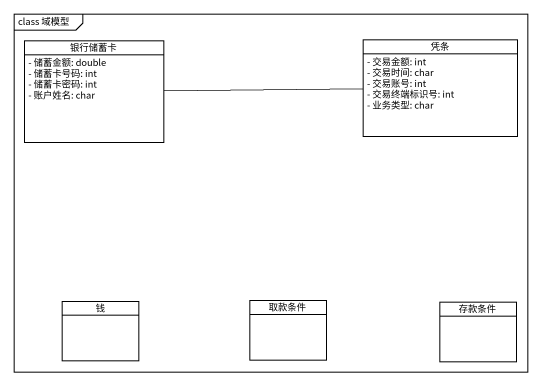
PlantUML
@startuml
mainframe class 域模型
hide circle
hide empty members
skinparam classAttributeIconSize 0
class 银行储蓄卡 {
  - 储蓄金额: double
  - 储蓄卡号码: int
  - 储蓄卡密码: int
  - 账户姓名: char
}
class 凭条 {
  - 交易金额: int
  - 交易时间: char
  - 交易账号: int
  - 交易终端标识号: int
  - 业务类型: char
}
class 钱
class 取款条件
class 存款条件
银行储蓄卡 -right- 凭条
@enduml
